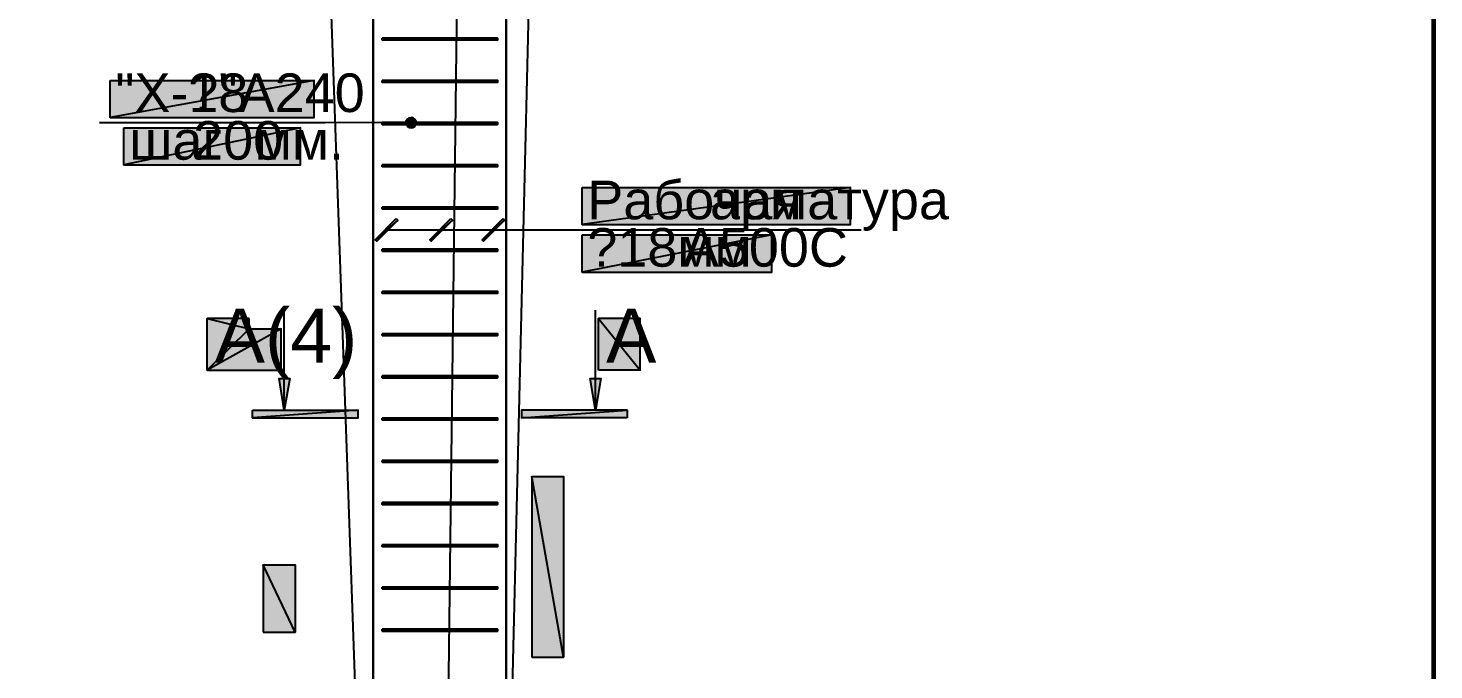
# Model space of a CAD drawing. Extents: x 8 to 21351, y 0 to 420.
# Drawn here: x 10113 to 10246.1, y 145.8 to 206.6 of the extents above; entities that cross this region are included whole.
import ezdxf

# ---------------------------------------------------------------- set-up
doc = ezdxf.new("R2010")
doc.units = 0
for name, color, linetype in [('PDF_ВЫНОСКИ', 7, 'Continuous'), ('TEY_REVIEW_AXIS', 7, 'Continuous'), ('TEY_REVIEW_LEADER', 7, 'Continuous')]:
    doc.layers.add(name, color=color, linetype=linetype)
doc.styles.add('TEYPDFCAD_TEXT', font='arial.ttf')
doc.dimstyles.new('TEYPDFCAD_SCALE_1', dxfattribs={"dimtxt": 2.5, "dimasz": 2.5, "dimexe": 1.25, "dimexo": 0.75, "dimtad": 1, "dimdsep": 46, "dimtxsty": 'Standard', "dimcen": 0.09, "dimadec": 0, "dimazin": 0, "dimtfac": 1, "dimtofl": 0, "dimtmove": 0, "dimatfit": 3, "dimfxl": 1, "dimarcsym": 0})

msp = doc.modelspace()

# ---------------------------------------------------------------- hatches: boundary and pattern name
at = {"true_color": 0xffffff}
h = msp.add_hatch(color=0, dxfattribs=at)
h.paths.add_polyline_path([(10120.78, 201.61), (10140.1, 201.61), (10120.78, 198.12)])
h.paths.add_polyline_path([(10140.1, 201.61), (10120.78, 198.12), (10140.1, 198.12)])
h = msp.add_hatch(color=0, dxfattribs=at)
h.paths.add_polyline_path([(10122.07, 197.13), (10138.79, 197.13), (10122.07, 193.63)])
h.paths.add_polyline_path([(10138.79, 197.13), (10122.07, 193.63), (10138.79, 193.63)])
h = msp.add_hatch(color=7)
h.paths.add_polyline_path([(10148.93, 197.97), (10148.82, 197.82), (10149.27, 197.63)])
h.paths.add_polyline_path([(10148.82, 197.82), (10149.27, 197.63), (10148.78, 197.63)])
h.paths.add_polyline_path([(10149.27, 197.63), (10148.78, 197.63), (10148.82, 197.44)])
h = msp.add_hatch(color=7)
h.paths.add_polyline_path([(10148.82, 197.44), (10148.93, 197.27), (10149.27, 197.63)])
h.paths.add_polyline_path([(10148.93, 197.27), (10149.27, 197.63), (10149.08, 197.17)])
h.paths.add_polyline_path([(10149.27, 197.63), (10149.08, 197.17), (10149.27, 197.13)])
h = msp.add_hatch(color=7)
h.paths.add_polyline_path([(10149.46, 198.08), (10149.27, 198.12), (10149.27, 197.63)])
h.paths.add_polyline_path([(10149.27, 198.12), (10149.27, 197.63), (10149.08, 198.08)])
h.paths.add_polyline_path([(10149.27, 197.63), (10149.08, 198.08), (10148.93, 197.97)])
h = msp.add_hatch(color=7)
h.paths.add_polyline_path([(10149.77, 197.63), (10149.73, 197.82), (10149.27, 197.63)])
h.paths.add_polyline_path([(10149.73, 197.82), (10149.27, 197.63), (10149.63, 197.97)])
h.paths.add_polyline_path([(10149.27, 197.63), (10149.63, 197.97), (10149.46, 198.08)])
h = msp.add_hatch(color=7)
h.paths.add_polyline_path([(10149.27, 197.13), (10149.46, 197.17), (10149.27, 197.63)])
h.paths.add_polyline_path([(10149.46, 197.17), (10149.27, 197.63), (10149.63, 197.27)])
h.paths.add_polyline_path([(10149.27, 197.63), (10149.63, 197.27), (10149.73, 197.44)])
for points in [[(10149.73, 197.44), (10149.77, 197.63), (10149.27, 197.63)], [(10137.26, 170.37), (10136.76, 173.38), (10137.77, 173.38)], [(10166.71, 170.37), (10166.22, 173.38), (10167.22, 173.38)]]:
    msp.add_hatch(color=7).paths.add_polyline_path(points)
h = msp.add_hatch(color=0, dxfattribs=at)
h.paths.add_polyline_path([(10165.46, 191.47), (10190.88, 191.47), (10165.46, 187.98)])
h.paths.add_polyline_path([(10190.88, 191.47), (10165.46, 187.98), (10190.88, 187.98)])
h = msp.add_hatch(color=7)
h.paths.add_polyline_path([(10147.85, 188.55), (10148, 188.4), (10145.86, 186.54)])
h.paths.add_polyline_path([(10148, 188.4), (10145.86, 186.54), (10146.01, 186.41)])
h = msp.add_hatch(color=7)
h.paths.add_polyline_path([(10153.03, 188.55), (10153.18, 188.4), (10151.04, 186.54)])
h.paths.add_polyline_path([(10153.18, 188.4), (10151.04, 186.54), (10151.17, 186.41)])
h = msp.add_hatch(color=7)
h.paths.add_polyline_path([(10157.99, 188.55), (10158.11, 188.4), (10155.98, 186.54)])
h.paths.add_polyline_path([(10158.11, 188.4), (10155.98, 186.54), (10156.12, 186.41)])
h = msp.add_hatch(color=0, dxfattribs=at)
h.paths.add_polyline_path([(10165.46, 186.99), (10183.41, 186.99), (10165.46, 183.47)])
h.paths.add_polyline_path([(10183.41, 186.99), (10165.46, 183.47), (10183.41, 183.47)])
h = msp.add_hatch(color=0, dxfattribs=at)
h.paths.add_polyline_path([(10133.92, 179.07), (10129.96, 179.07), (10133.92, 178.08)])
h.paths.add_polyline_path([(10129.96, 179.07), (10133.92, 178.08), (10129.96, 174.18)])
h = msp.add_hatch(color=0, dxfattribs=at)
h.paths.add_polyline_path([(10167.02, 174.18), (10167.02, 179.07), (10170.96, 174.18)])
h.paths.add_polyline_path([(10167.02, 179.07), (10170.96, 174.18), (10170.96, 179.07)])
h = msp.add_hatch(color=0, dxfattribs=at)
h.paths.add_polyline_path([(10133.92, 178.08), (10136.97, 178.08), (10129.96, 174.18)])
h.paths.add_polyline_path([(10136.97, 178.08), (10129.96, 174.18), (10136.97, 174.18)])
h = msp.add_hatch(color=7)
h.paths.add_polyline_path([(10134.26, 170.37), (10144.27, 170.37), (10134.26, 169.67)])
h.paths.add_polyline_path([(10144.27, 170.37), (10134.26, 169.67), (10144.27, 169.67)])
h = msp.add_hatch(color=7)
h.paths.add_polyline_path([(10169.71, 169.67), (10159.72, 169.67), (10169.71, 170.37)])
h.paths.add_polyline_path([(10159.72, 169.67), (10169.71, 170.37), (10159.72, 170.37)])
h = msp.add_hatch(color=0, dxfattribs=at)
h.paths.add_polyline_path([(10160.7, 146.98), (10163.7, 146.98), (10160.7, 164.11)])
h.paths.add_polyline_path([(10163.7, 146.98), (10160.7, 164.11), (10163.7, 164.11)])
h = msp.add_hatch(color=0, dxfattribs=at)
h.paths.add_polyline_path([(10135.27, 149.35), (10138.28, 149.35), (10135.27, 155.74)])
h.paths.add_polyline_path([(10138.28, 149.35), (10135.27, 155.74), (10138.28, 155.74)])

# ---------------------------------------------------------------- linework, layer by layer
at = {"color": 0, "lineweight": 0, "true_color": 0xffffff}
for p, q in [((10120.78, 198.12), (10140.1, 198.12)), ((10122.07, 193.63), (10138.79, 193.63)), ((10165.46, 183.47), (10183.41, 183.47)), ((10170.96, 174.18), (10170.96, 179.07))]:
    msp.add_line(p, q, dxfattribs=at)
at = {"color": 7, "lineweight": 25}
for p, q in [((10137.26, 170.37), (10137.26, 179.87)), ((10166.71, 170.37), (10166.71, 179.87))]:
    msp.add_line(p, q, dxfattribs=at)
at = {"color": 0, "true_color": 0xffffff}
for points in [[(10120.78, 201.61), (10140.1, 201.61), (10120.78, 198.12)], [(10140.1, 201.61), (10120.78, 198.12), (10140.1, 198.12)], [(10122.07, 197.13), (10138.79, 197.13), (10122.07, 193.63)], [(10138.79, 197.13), (10122.07, 193.63), (10138.79, 193.63)], [(10165.46, 191.47), (10190.88, 191.47), (10165.46, 187.98)], [(10190.88, 191.47), (10165.46, 187.98), (10190.88, 187.98)], [(10165.46, 186.99), (10183.41, 186.99), (10165.46, 183.47)], [(10183.41, 186.99), (10165.46, 183.47), (10183.41, 183.47)], [(10133.92, 179.07), (10129.96, 179.07), (10133.92, 178.08)], [(10129.96, 179.07), (10133.92, 178.08), (10129.96, 174.18)], [(10167.02, 174.18), (10167.02, 179.07), (10170.96, 174.18)], [(10167.02, 179.07), (10170.96, 174.18), (10170.96, 179.07)], [(10133.92, 178.08), (10136.97, 178.08), (10129.96, 174.18)], [(10136.97, 178.08), (10129.96, 174.18), (10136.97, 174.18)], [(10160.7, 146.98), (10163.7, 146.98), (10160.7, 164.11)], [(10163.7, 146.98), (10160.7, 164.11), (10163.7, 164.11)], [(10135.27, 149.35), (10138.28, 149.35), (10135.27, 155.74)], [(10138.28, 149.35), (10135.27, 155.74), (10138.28, 155.74)]]:
    msp.add_lwpolyline(points, close=True, dxfattribs=at)
at = {"color": 7}
for points in [[(10148.82, 197.82), (10149.27, 197.63), (10148.78, 197.63)], [(10149.27, 197.63), (10148.78, 197.63), (10148.82, 197.44)], [(10148.93, 197.97), (10148.82, 197.82), (10149.27, 197.63)], [(10148.82, 197.44), (10148.93, 197.27), (10149.27, 197.63)], [(10149.27, 197.63), (10149.08, 198.08), (10148.93, 197.97)], [(10148.93, 197.27), (10149.27, 197.63), (10149.08, 197.17)], [(10149.27, 198.12), (10149.27, 197.63), (10149.08, 198.08)], [(10149.27, 197.63), (10149.08, 197.17), (10149.27, 197.13)], [(10149.46, 198.08), (10149.27, 198.12), (10149.27, 197.63)], [(10149.27, 197.63), (10149.63, 197.97), (10149.46, 198.08)], [(10149.73, 197.82), (10149.27, 197.63), (10149.63, 197.97)], [(10149.77, 197.63), (10149.73, 197.82), (10149.27, 197.63)], [(10149.27, 197.13), (10149.46, 197.17), (10149.27, 197.63)], [(10149.46, 197.17), (10149.27, 197.63), (10149.63, 197.27)], [(10149.27, 197.63), (10149.63, 197.27), (10149.73, 197.44)], [(10149.73, 197.44), (10149.77, 197.63), (10149.27, 197.63)], [(10147.85, 188.55), (10148, 188.4), (10145.86, 186.54)], [(10148, 188.4), (10145.86, 186.54), (10146.01, 186.41)], [(10153.03, 188.55), (10153.18, 188.4), (10151.04, 186.54)], [(10153.18, 188.4), (10151.04, 186.54), (10151.17, 186.41)], [(10157.99, 188.55), (10158.11, 188.4), (10155.98, 186.54)], [(10158.11, 188.4), (10155.98, 186.54), (10156.12, 186.41)], [(10137.26, 170.37), (10136.76, 173.38), (10137.77, 173.38)], [(10166.71, 170.37), (10166.22, 173.38), (10167.22, 173.38)], [(10134.26, 170.37), (10144.27, 170.37), (10134.26, 169.67)], [(10144.27, 170.37), (10134.26, 169.67), (10144.27, 169.67)], [(10169.71, 169.67), (10159.72, 169.67), (10169.71, 170.37)], [(10159.72, 169.67), (10169.71, 170.37), (10159.72, 170.37)]]:
    msp.add_lwpolyline(points, close=True, dxfattribs=at)
at = {"layer": 'TEY_REVIEW_AXIS', "color": 7, "lineweight": 25}
for p, q in [((10141.1, 197.61), (10119.76, 197.61)), ((10164.44, 187.47), (10191.87, 187.47))]:
    msp.add_line(p, q, dxfattribs=at)
at = {"layer": 'TEY_REVIEW_AXIS', "color": 0, "lineweight": 0, "true_color": 0xffffff}
msp.add_line((10165.46, 187.98), (10190.88, 187.98), dxfattribs=at)
at = {"layer": 'TEY_REVIEW_AXIS', "lineweight": 60}
msp.add_lwpolyline([(9851.11, 5.1), (10246.1, 5.1), (10246.1, 292.08), (9851.11, 292.08)], close=True, dxfattribs=at)
at = {"layer": 'TEY_REVIEW_AXIS', "lineweight": 30}
msp.add_lwpolyline([(10158.28, 67.54), (10158.28, 237.55), (10145.69, 237.55), (10145.69, 67.54)], close=True, dxfattribs=at)
at = {"layer": 'TEY_REVIEW_LEADER', "color": 7, "lineweight": 25}
for p, q in [((10149.27, 197.63), (10141.1, 197.61)), ((10146.94, 187.47), (10164.44, 187.47)), ((10152.1, 187.47), (10164.44, 187.47)), ((10157.06, 187.47), (10164.44, 187.47))]:
    msp.add_line(p, q, dxfattribs=at)
at = {"layer": 'TEY_REVIEW_LEADER', "color": 7, "lineweight": 30}
for points in [[(10146.54, 205.63), (10157.46, 205.63), (10157.46, 205.46), (10146.54, 205.46)], [(10146.54, 201.63), (10157.46, 201.63), (10157.46, 201.46), (10146.54, 201.46)], [(10146.54, 197.63), (10157.46, 197.63), (10157.46, 197.46), (10146.54, 197.46)], [(10146.54, 193.63), (10157.46, 193.63), (10157.46, 193.46), (10146.54, 193.46)], [(10146.54, 189.63), (10157.46, 189.63), (10157.46, 189.46), (10146.54, 189.46)], [(10146.54, 185.63), (10157.46, 185.63), (10157.46, 185.46), (10146.54, 185.46)], [(10146.54, 181.63), (10157.46, 181.63), (10157.46, 181.46), (10146.54, 181.46)], [(10146.54, 177.63), (10157.46, 177.63), (10157.46, 177.46), (10146.54, 177.46)], [(10146.54, 173.63), (10157.46, 173.63), (10157.46, 173.46), (10146.54, 173.46)], [(10146.54, 169.63), (10157.46, 169.63), (10157.46, 169.46), (10146.54, 169.46)], [(10146.54, 165.63), (10157.46, 165.63), (10157.46, 165.46), (10146.54, 165.46)], [(10146.54, 161.63), (10157.46, 161.63), (10157.46, 161.46), (10146.54, 161.46)], [(10146.54, 157.63), (10157.46, 157.63), (10157.46, 157.46), (10146.54, 157.46)], [(10146.54, 153.63), (10157.46, 153.63), (10157.46, 153.46), (10146.54, 153.46)], [(10146.54, 149.63), (10157.46, 149.63), (10157.46, 149.46), (10146.54, 149.46)]]:
    msp.add_lwpolyline(points, close=True, dxfattribs=at)

# ---------------------------------------------------------------- texts
at = {"color": 7, "style": 'TEYPDFCAD_TEXT'}
for s, p in [('\ue7128', (10128.17, 198.63)), ('200', (10128.63, 194.12)), ('шаг', (10122.57, 194.12)), ('А500С', (10175, 183.98))]:
    msp.add_text(s, height=3.658, dxfattribs=at).set_placement(p)
at = {"layer": 'TEY_REVIEW_LEADER', "color": 7, "style": 'TEYPDFCAD_TEXT'}
for s, height, p in [('А240', 3.658, (10132.94, 198.63)), ('"Х-1"', 3.658, (10121.26, 198.63)), ('мм.', 3.658, (10134.46, 194.12)), ('Рабочая', 3.658, (10165.95, 188.47)), ('арматура', 3.658, (10177.57, 188.47)), ('\ue71218мм', 3.658, (10165.95, 183.98)), ('А(4)', 5.122, (10130.66, 174.88)), ('А', 5.12, (10167.72, 174.88))]:
    msp.add_text(s, height=height, dxfattribs=at).set_placement(p)

# ---------------------------------------------------------------- leaders
at = {"layer": 'PDF_ВЫНОСКИ', "lineweight": 9, "annotation_type": 0, "has_hookline": 1, "hookline_direction": 0}
for points in [[(10146.68, 68.54), (10140.16, 252.22), (10142.66, 252.22)], [(10151.87, 68.54), (10154.17, 252.22), (10156.67, 252.22)], [(10157.06, 68.54), (10161.31, 245.94), (10163.81, 245.94)]]:
    msp.add_leader(points, dimstyle='TEYPDFCAD_SCALE_1', dxfattribs=at)

doc.saveas('drawing.dxf')
